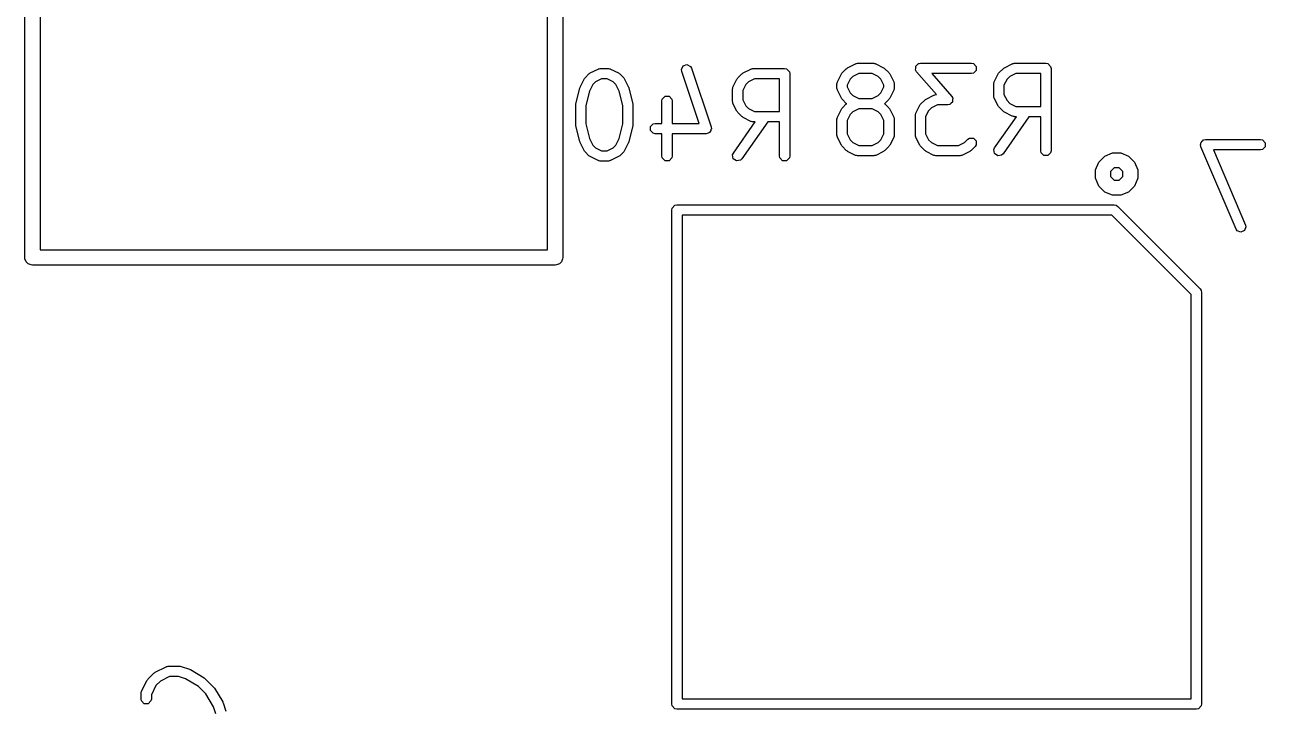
# Model space of a CAD drawing. Header units: inches. Extents: x 0.38 to 5.39, y 0.12 to 3.22.
# Drawn here: x 1.804 to 2.2787, y 1.7624 to 2.0247 of the extents above; entities that cross this region are included whole.
import ezdxf

# ---------------------------------------------------------------- set-up
doc = ezdxf.new("R2010")
doc.units = ezdxf.units.IN
doc.header["$MEASUREMENT"] = 0
doc.layers.add('BLACK', color=250, linetype='CONTINUOUS')

msp = doc.modelspace()

# ---------------------------------------------------------------- linework, layer by layer
at = {"layer": 'BLACK', "linetype": 'CONTINUOUS'}
for p, q in [((1.80398, 1.93567), (1.80398, 2.23567)), ((1.80988, 2.23272), (1.80988, 1.93862)), ((2.00398, 1.93862), (2.00398, 2.23272)), ((2.00988, 2.23567), (2.00988, 1.93567)), ((2.05533, 2.00763), (2.056, 2.00898)), ((2.056, 2.00898), (2.05743, 2.00945)), ((2.05743, 2.00945), (2.05878, 2.00878)), ((2.05878, 2.00878), (2.05916, 2.00811)), ((2.11867, 2.00806), (2.11892, 2.00825)), ((2.11892, 2.00825), (2.12192, 2.00975)), ((2.12192, 2.00975), (2.12201, 2.00978)), ((2.12201, 2.00978), (2.12204, 2.00981)), ((2.12204, 2.00981), (2.12235, 2.00987)), ((2.12235, 2.00987), (2.12266, 2.00995)), ((2.12266, 2.00995), (2.1227, 2.00994)), ((2.1227, 2.00994), (2.1228, 2.00996)), ((2.1228, 2.00996), (2.1288, 2.00996)), ((2.1288, 2.00996), (2.12889, 2.00994)), ((2.12889, 2.00994), (2.12894, 2.00995)), ((2.12894, 2.00995), (2.12924, 2.00987)), ((2.12924, 2.00987), (2.12955, 2.00981)), ((2.12955, 2.00981), (2.12958, 2.00978)), ((2.12958, 2.00978), (2.12968, 2.00975)), ((2.12968, 2.00975), (2.13268, 2.00825)), ((2.13268, 2.00825), (2.13293, 2.00806)), ((2.14498, 2.00874), (2.14503, 2.00879)), ((2.14498, 2.00805), (2.14498, 2.00874)), ((2.14503, 2.00886), (2.14555, 2.00932)), ((2.14503, 2.00879), (2.14503, 2.00886)), ((2.14555, 2.00932), (2.14604, 2.00981)), ((2.14604, 2.00981), (2.14613, 2.00983)), ((2.14613, 2.00983), (2.14616, 2.00985)), ((2.14616, 2.00985), (2.14625, 2.00985)), ((2.14625, 2.00985), (2.14679, 2.00996)), ((2.14679, 2.00996), (2.16629, 2.00996)), ((2.16629, 2.00996), (2.16705, 2.00981)), ((2.16705, 2.00981), (2.16811, 2.00874)), ((2.16811, 2.00874), (2.16811, 2.00724)), ((2.17866, 2.00806), (2.17891, 2.00825)), ((2.17891, 2.00825), (2.18191, 2.00975)), ((2.18191, 2.00975), (2.182, 2.00978)), ((2.182, 2.00978), (2.18204, 2.00981)), ((2.18204, 2.00981), (2.18235, 2.00987)), ((2.18235, 2.00987), (2.18265, 2.00995)), ((2.18265, 2.00995), (2.18269, 2.00994)), ((2.18269, 2.00994), (2.18279, 2.00996)), ((2.18279, 2.00996), (2.19479, 2.00996)), ((2.19479, 2.00996), (2.19554, 2.00981)), ((2.19554, 2.00981), (2.19661, 2.00874)), ((2.19661, 2.00874), (2.19676, 2.00799)), ((2.01654, 2.00087), (2.01804, 2.00387)), ((2.01804, 2.00387), (2.01823, 2.00412)), ((2.01823, 2.00412), (2.01841, 2.00438)), ((2.01841, 2.00438), (2.01991, 2.00588)), ((2.01991, 2.00588), (2.02017, 2.00606)), ((2.02017, 2.00606), (2.02042, 2.00625)), ((2.02042, 2.00625), (2.02342, 2.00775)), ((2.02476, 2.00402), (2.02246, 2.00287)), ((2.02342, 2.00775), (2.02351, 2.00778)), ((2.02351, 2.00778), (2.02354, 2.00781)), ((2.02354, 2.00781), (2.02385, 2.00787)), ((2.02385, 2.00787), (2.02416, 2.00795)), ((2.02416, 2.00795), (2.0242, 2.00794)), ((2.0242, 2.00794), (2.0243, 2.00796)), ((2.0243, 2.00796), (2.0273, 2.00796)), ((2.02683, 2.00402), (2.02476, 2.00402)), ((2.02913, 2.00287), (2.02683, 2.00402)), ((2.0273, 2.00796), (2.02739, 2.00794)), ((2.02739, 2.00794), (2.02744, 2.00795)), ((2.02744, 2.00795), (2.02774, 2.00787)), ((2.02774, 2.00787), (2.02805, 2.00781)), ((2.02805, 2.00781), (2.02808, 2.00778)), ((2.02808, 2.00778), (2.02818, 2.00775)), ((2.02818, 2.00775), (2.03118, 2.00625)), ((2.03118, 2.00625), (2.03143, 2.00606)), ((2.03143, 2.00606), (2.03169, 2.00588)), ((2.03169, 2.00588), (2.03319, 2.00438)), ((2.03319, 2.00438), (2.03336, 2.00412)), ((2.03336, 2.00412), (2.03356, 2.00387)), ((2.03356, 2.00387), (2.03506, 2.00087)), ((2.05543, 2.00687), (2.05533, 2.00763)), ((2.06206, 1.98696), (2.05543, 2.00687)), ((2.05916, 2.00811), (2.06666, 1.98561)), ((2.07503, 2.00087), (2.07653, 2.00387)), ((2.07653, 2.00387), (2.07672, 2.00412)), ((2.07672, 2.00412), (2.0769, 2.00438)), ((2.0769, 2.00438), (2.0784, 2.00588)), ((2.0784, 2.00588), (2.07866, 2.00606)), ((2.07866, 2.00606), (2.07891, 2.00625)), ((2.07891, 2.00625), (2.08191, 2.00775)), ((2.08325, 2.00402), (2.08096, 2.00287)), ((2.08191, 2.00775), (2.082, 2.00778)), ((2.082, 2.00778), (2.08204, 2.00781)), ((2.08204, 2.00781), (2.08235, 2.00787)), ((2.08235, 2.00787), (2.08265, 2.00795)), ((2.08265, 2.00795), (2.08269, 2.00794)), ((2.08269, 2.00794), (2.08279, 2.00796)), ((2.08279, 2.00796), (2.09479, 2.00796)), ((2.09282, 2.00402), (2.08325, 2.00402)), ((2.09282, 1.99146), (2.09282, 2.00402)), ((2.09479, 2.00796), (2.09554, 2.00781)), ((2.09554, 2.00781), (2.09661, 2.00674)), ((2.09661, 2.00674), (2.09676, 2.00599)), ((2.09676, 2.00599), (2.09676, 1.97449)), ((2.11504, 2.00287), (2.11654, 2.00587)), ((2.11654, 2.00587), (2.11673, 2.00612)), ((2.11673, 2.00612), (2.11691, 2.00638)), ((2.11691, 2.00638), (2.11841, 2.00788)), ((2.11841, 2.00788), (2.11867, 2.00806)), ((2.11992, 2.00382), (2.11877, 2.00152)), ((2.12096, 2.00487), (2.11992, 2.00382)), ((2.12326, 2.00602), (2.12096, 2.00487)), ((2.12833, 2.00602), (2.12326, 2.00602)), ((2.13063, 2.00487), (2.12833, 2.00602)), ((2.13168, 2.00382), (2.13063, 2.00487)), ((2.13283, 2.00152), (2.13168, 2.00382)), ((2.13293, 2.00806), (2.13319, 2.00788)), ((2.13319, 2.00788), (2.13469, 2.00638)), ((2.13469, 2.00638), (2.13486, 2.00612)), ((2.13486, 2.00612), (2.13506, 2.00587)), ((2.13506, 2.00587), (2.13656, 2.00287)), ((2.14493, 2.00736), (2.14498, 2.00805)), ((2.14498, 2.00728), (2.14493, 2.00736)), ((2.14498, 2.00724), (2.14498, 2.00728)), ((2.14503, 2.00718), (2.14498, 2.00724)), ((2.14531, 2.00669), (2.14503, 2.00718)), ((2.15296, 1.99796), (2.14531, 2.00669)), ((2.16629, 2.00602), (2.15113, 2.00602)), ((2.15113, 2.00602), (2.15877, 1.99729)), ((2.16705, 2.00617), (2.16629, 2.00602)), ((2.16811, 2.00724), (2.16705, 2.00617)), ((2.17503, 2.00287), (2.17653, 2.00587)), ((2.17653, 2.00587), (2.17672, 2.00612)), ((2.17672, 2.00612), (2.1769, 2.00638)), ((2.1769, 2.00638), (2.1784, 2.00788)), ((2.1784, 2.00788), (2.17866, 2.00806)), ((2.17991, 2.00382), (2.17876, 2.00152)), ((2.18096, 2.00487), (2.17991, 2.00382)), ((2.18325, 2.00602), (2.18096, 2.00487)), ((2.19282, 2.00602), (2.18325, 2.00602)), ((2.19282, 1.99346), (2.19282, 2.00602)), ((2.19676, 2.00799), (2.19676, 1.97649)), ((2.01489, 1.99447), (2.01639, 2.00047)), ((2.01639, 2.00047), (2.01648, 2.00066)), ((2.01648, 2.00066), (2.01654, 2.00087)), ((2.02016, 1.9993), (2.01877, 1.99375)), ((2.02142, 2.00182), (2.02016, 1.9993)), ((2.02246, 2.00287), (2.02142, 2.00182)), ((2.03018, 2.00182), (2.02913, 2.00287)), ((2.03144, 1.9993), (2.03018, 2.00182)), ((2.03283, 1.99375), (2.03144, 1.9993)), ((2.03506, 2.00087), (2.03511, 2.00066)), ((2.03511, 2.00066), (2.03521, 2.00047)), ((2.03521, 2.00047), (2.03671, 1.99447)), ((2.07482, 1.99999), (2.07484, 2.00009)), ((2.07482, 1.99549), (2.07482, 1.99999)), ((2.07483, 2.00013), (2.07491, 2.00043)), ((2.07484, 2.00009), (2.07483, 2.00013)), ((2.07491, 2.00043), (2.07497, 2.00074)), ((2.07497, 2.00074), (2.075, 2.00077)), ((2.075, 2.00077), (2.07503, 2.00087)), ((2.07991, 2.00182), (2.07876, 1.99952)), ((2.07876, 1.99952), (2.07876, 1.99595)), ((2.08096, 2.00287), (2.07991, 2.00182)), ((2.11483, 2.00213), (2.11492, 2.00243)), ((2.11485, 2.00209), (2.11483, 2.00213)), ((2.11483, 2.00199), (2.11485, 2.00209)), ((2.11483, 2.00049), (2.11483, 2.00199)), ((2.11485, 2.00039), (2.11483, 2.00049)), ((2.11483, 2.00035), (2.11485, 2.00039)), ((2.11492, 2.00005), (2.11483, 2.00035)), ((2.11492, 2.00243), (2.11498, 2.00274)), ((2.11498, 1.99974), (2.11492, 2.00005)), ((2.11498, 2.00274), (2.11501, 2.00277)), ((2.11501, 1.9997), (2.11498, 1.99974)), ((2.11501, 2.00277), (2.11504, 2.00287)), ((2.11504, 1.99961), (2.11501, 1.9997)), ((2.11654, 1.99661), (2.11504, 1.99961)), ((2.11877, 2.00152), (2.11877, 2.00095)), ((2.11877, 2.00095), (2.11992, 1.99866)), ((2.13168, 1.99866), (2.13283, 2.00095)), ((2.13283, 2.00095), (2.13283, 2.00152)), ((2.13656, 1.99961), (2.13506, 1.99661)), ((2.13656, 2.00287), (2.13658, 2.00277)), ((2.13658, 1.9997), (2.13656, 1.99961)), ((2.13658, 2.00277), (2.13661, 2.00274)), ((2.13661, 1.99974), (2.13658, 1.9997)), ((2.13661, 2.00274), (2.13668, 2.00243)), ((2.13668, 2.00005), (2.13661, 1.99974)), ((2.13668, 2.00243), (2.13676, 2.00213)), ((2.13676, 2.00035), (2.13668, 2.00005)), ((2.13676, 2.00213), (2.13675, 2.00209)), ((2.13675, 2.00209), (2.13676, 2.00199)), ((2.13676, 2.00049), (2.13675, 2.00039)), ((2.13675, 2.00039), (2.13676, 2.00035)), ((2.13676, 2.00199), (2.13676, 2.00049)), ((2.17482, 2.00199), (2.17484, 2.00209)), ((2.17482, 1.99749), (2.17482, 2.00199)), ((2.17483, 2.00213), (2.17491, 2.00243)), ((2.17484, 2.00209), (2.17483, 2.00213)), ((2.17491, 2.00243), (2.17497, 2.00274)), ((2.17497, 2.00274), (2.175, 2.00277)), ((2.175, 2.00277), (2.17503, 2.00287)), ((2.17876, 2.00152), (2.17876, 1.99795)), ((2.01483, 1.99399), (2.01488, 1.99423)), ((2.01483, 1.98649), (2.01483, 1.99399)), ((2.01488, 1.99423), (2.01489, 1.99447)), ((2.03671, 1.99447), (2.03672, 1.99423)), ((2.03672, 1.99423), (2.03676, 1.99399)), ((2.03676, 1.99399), (2.03676, 1.98649)), ((2.04783, 1.99549), (2.04798, 1.99624)), ((2.04783, 1.98696), (2.04783, 1.99549)), ((2.04798, 1.99624), (2.04904, 1.99731)), ((2.04904, 1.99731), (2.05055, 1.99731)), ((2.05055, 1.99731), (2.05161, 1.99624)), ((2.05161, 1.99624), (2.05176, 1.99549)), ((2.05176, 1.99549), (2.05176, 1.98696)), ((2.07484, 1.99539), (2.07482, 1.99549)), ((2.07483, 1.99535), (2.07484, 1.99539)), ((2.07491, 1.99505), (2.07483, 1.99535)), ((2.07497, 1.99474), (2.07491, 1.99505)), ((2.075, 1.9947), (2.07497, 1.99474)), ((2.07503, 1.99461), (2.075, 1.9947)), ((2.07653, 1.99161), (2.07503, 1.99461)), ((2.07876, 1.99595), (2.07991, 1.99366)), ((2.11673, 1.99636), (2.11654, 1.99661)), ((2.11691, 1.9961), (2.11673, 1.99636)), ((2.11841, 1.9946), (2.11691, 1.9961)), ((2.11691, 1.99288), (2.11841, 1.99438)), ((2.11857, 1.99449), (2.11841, 1.9946)), ((2.11841, 1.99438), (2.11857, 1.99449)), ((2.11992, 1.99866), (2.12096, 1.99761)), ((2.12096, 1.99761), (2.12326, 1.99646)), ((2.12326, 1.99646), (2.12833, 1.99646)), ((2.12833, 1.99646), (2.13063, 1.99761)), ((2.13063, 1.99761), (2.13168, 1.99866)), ((2.13319, 1.9946), (2.13303, 1.99449)), ((2.13303, 1.99449), (2.13319, 1.99438)), ((2.13469, 1.9961), (2.13319, 1.9946)), ((2.13319, 1.99438), (2.13469, 1.99288)), ((2.13486, 1.99636), (2.13469, 1.9961)), ((2.13506, 1.99661), (2.13486, 1.99636)), ((2.14653, 1.99387), (2.14673, 1.99412)), ((2.14673, 1.99412), (2.1469, 1.99438)), ((2.1469, 1.99438), (2.1484, 1.99588)), ((2.1484, 1.99588), (2.14866, 1.99606)), ((2.14866, 1.99606), (2.14891, 1.99625)), ((2.14891, 1.99625), (2.15191, 1.99775)), ((2.15326, 1.99402), (2.15096, 1.99287)), ((2.15191, 1.99775), (2.15201, 1.99778)), ((2.15201, 1.99778), (2.15204, 1.99781)), ((2.15204, 1.99781), (2.15235, 1.99787)), ((2.15235, 1.99787), (2.15265, 1.99795)), ((2.15265, 1.99795), (2.1527, 1.99794)), ((2.1527, 1.99794), (2.15279, 1.99796)), ((2.15279, 1.99796), (2.15296, 1.99796)), ((2.15729, 1.99402), (2.15326, 1.99402)), ((2.15784, 1.99413), (2.15729, 1.99402)), ((2.15792, 1.99413), (2.15784, 1.99413)), ((2.15796, 1.99415), (2.15792, 1.99413)), ((2.15805, 1.99417), (2.15796, 1.99415)), ((2.15854, 1.99466), (2.15805, 1.99417)), ((2.15906, 1.99512), (2.15854, 1.99466)), ((2.15877, 1.99729), (2.15905, 1.9968)), ((2.15905, 1.9968), (2.15911, 1.99674)), ((2.15911, 1.99524), (2.15906, 1.99519)), ((2.15906, 1.99519), (2.15906, 1.99512)), ((2.15911, 1.99674), (2.15911, 1.9967)), ((2.15911, 1.9967), (2.15916, 1.99662)), ((2.15916, 1.99662), (2.15911, 1.99593)), ((2.15911, 1.99593), (2.15911, 1.99524)), ((2.17484, 1.99739), (2.17482, 1.99749)), ((2.17483, 1.99735), (2.17484, 1.99739)), ((2.17491, 1.99705), (2.17483, 1.99735)), ((2.17497, 1.99674), (2.17491, 1.99705)), ((2.175, 1.9967), (2.17497, 1.99674)), ((2.17503, 1.99661), (2.175, 1.9967)), ((2.17653, 1.99361), (2.17503, 1.99661)), ((2.17876, 1.99795), (2.17991, 1.99566)), ((2.17991, 1.99566), (2.18096, 1.99461)), ((2.18096, 1.99461), (2.18325, 1.99346)), ((2.01877, 1.99375), (2.01877, 1.98673)), ((2.03283, 1.98673), (2.03283, 1.99375)), ((2.07672, 1.99136), (2.07653, 1.99161)), ((2.0769, 1.9911), (2.07672, 1.99136)), ((2.0784, 1.9896), (2.0769, 1.9911)), ((2.07866, 1.98942), (2.0784, 1.9896)), ((2.07891, 1.98923), (2.07866, 1.98942)), ((2.08191, 1.98773), (2.07891, 1.98923)), ((2.07991, 1.99366), (2.08096, 1.99261)), ((2.08096, 1.99261), (2.08325, 1.99146)), ((2.08325, 1.99146), (2.09282, 1.99146)), ((2.11492, 1.98893), (2.11498, 1.98924)), ((2.11498, 1.98924), (2.11501, 1.98928)), ((2.11501, 1.98928), (2.11504, 1.98937)), ((2.11504, 1.98937), (2.11654, 1.99237)), ((2.11654, 1.99237), (2.11673, 1.99262)), ((2.11673, 1.99262), (2.11691, 1.99288)), ((2.11992, 1.99032), (2.11877, 1.98803)), ((2.12096, 1.99137), (2.11992, 1.99032)), ((2.12326, 1.99252), (2.12096, 1.99137)), ((2.12833, 1.99252), (2.12326, 1.99252)), ((2.13063, 1.99137), (2.12833, 1.99252)), ((2.13168, 1.99032), (2.13063, 1.99137)), ((2.13283, 1.98803), (2.13168, 1.99032)), ((2.13469, 1.99288), (2.13486, 1.99262)), ((2.13486, 1.99262), (2.13506, 1.99237)), ((2.13506, 1.99237), (2.13656, 1.98937)), ((2.13656, 1.98937), (2.13658, 1.98928)), ((2.13658, 1.98928), (2.13661, 1.98924)), ((2.13661, 1.98924), (2.13668, 1.98893)), ((2.14483, 1.99013), (2.14491, 1.99043)), ((2.14485, 1.99009), (2.14483, 1.99013)), ((2.14483, 1.98999), (2.14485, 1.99009)), ((2.14483, 1.98249), (2.14483, 1.98999)), ((2.14491, 1.99043), (2.14498, 1.99074)), ((2.14498, 1.99074), (2.14501, 1.99078)), ((2.14501, 1.99078), (2.14503, 1.99087)), ((2.14503, 1.99087), (2.14653, 1.99387)), ((2.14991, 1.99182), (2.14876, 1.98953)), ((2.14876, 1.98953), (2.14876, 1.98296)), ((2.15096, 1.99287), (2.14991, 1.99182)), ((2.17518, 1.97762), (2.18351, 1.98952)), ((2.17672, 1.99336), (2.17653, 1.99361)), ((2.1769, 1.9931), (2.17672, 1.99336)), ((2.1784, 1.9916), (2.1769, 1.9931)), ((2.17866, 1.99142), (2.1784, 1.9916)), ((2.18831, 1.98952), (2.1784, 1.97536)), ((2.17891, 1.99123), (2.17866, 1.99142)), ((2.18191, 1.98973), (2.17891, 1.99123)), ((2.182, 1.9897), (2.18191, 1.98973)), ((2.18204, 1.98967), (2.182, 1.9897)), ((2.18235, 1.98961), (2.18204, 1.98967)), ((2.18265, 1.98953), (2.18235, 1.98961)), ((2.18269, 1.98954), (2.18265, 1.98953)), ((2.18279, 1.98952), (2.18269, 1.98954)), ((2.18351, 1.98952), (2.18279, 1.98952)), ((2.18325, 1.99346), (2.19282, 1.99346)), ((2.19282, 1.98952), (2.18831, 1.98952)), ((2.19282, 1.97649), (2.19282, 1.98952)), ((2.01488, 1.98625), (2.01483, 1.98649)), ((2.01489, 1.98601), (2.01488, 1.98625)), ((2.01639, 1.98001), (2.01489, 1.98601)), ((2.01877, 1.98673), (2.02016, 1.98118)), ((2.03144, 1.98118), (2.03283, 1.98673)), ((2.03671, 1.98601), (2.03521, 1.98001)), ((2.03672, 1.98625), (2.03671, 1.98601)), ((2.03676, 1.98649), (2.03672, 1.98625)), ((2.04348, 1.98574), (2.04454, 1.98681)), ((2.04348, 1.98424), (2.04348, 1.98574)), ((2.04454, 1.98681), (2.04529, 1.98696)), ((2.04529, 1.98696), (2.04783, 1.98696)), ((2.05176, 1.98696), (2.06206, 1.98696)), ((2.06676, 1.98485), (2.06661, 1.98456)), ((2.06661, 1.98456), (2.06661, 1.98424)), ((2.06666, 1.98561), (2.06676, 1.98485)), ((2.07518, 1.97562), (2.08351, 1.98752)), ((2.08831, 1.98752), (2.0784, 1.97336)), ((2.082, 1.9877), (2.08191, 1.98773)), ((2.08204, 1.98767), (2.082, 1.9877)), ((2.08235, 1.98761), (2.08204, 1.98767)), ((2.08265, 1.98753), (2.08235, 1.98761)), ((2.08269, 1.98754), (2.08265, 1.98753)), ((2.08279, 1.98752), (2.08269, 1.98754)), ((2.08351, 1.98752), (2.08279, 1.98752)), ((2.09282, 1.98752), (2.08831, 1.98752)), ((2.09282, 1.97449), (2.09282, 1.98752)), ((2.11483, 1.98863), (2.11492, 1.98893)), ((2.11485, 1.98859), (2.11483, 1.98863)), ((2.11483, 1.98849), (2.11485, 1.98859)), ((2.11483, 1.98249), (2.11483, 1.98849)), ((2.11877, 1.98803), (2.11877, 1.98296)), ((2.13283, 1.98296), (2.13283, 1.98803)), ((2.13668, 1.98893), (2.13676, 1.98863)), ((2.13676, 1.98863), (2.13675, 1.98859)), ((2.13675, 1.98859), (2.13676, 1.98849)), ((2.13676, 1.98849), (2.13676, 1.98249)), ((2.01648, 1.97982), (2.01639, 1.98001)), ((2.01654, 1.97961), (2.01648, 1.97982)), ((2.02016, 1.98118), (2.02142, 1.97866)), ((2.03018, 1.97866), (2.03144, 1.98118)), ((2.03511, 1.97982), (2.03506, 1.97961)), ((2.03521, 1.98001), (2.03511, 1.97982)), ((2.04454, 1.98317), (2.04348, 1.98424)), ((2.04529, 1.98302), (2.04454, 1.98317)), ((2.04783, 1.98302), (2.04529, 1.98302)), ((2.04783, 1.97449), (2.04783, 1.98302)), ((2.06479, 1.98302), (2.05176, 1.98302)), ((2.05176, 1.98302), (2.05176, 1.97449)), ((2.06555, 1.98317), (2.06479, 1.98302)), ((2.06577, 1.9834), (2.06555, 1.98317)), ((2.06608, 1.9835), (2.06577, 1.9834)), ((2.06629, 1.98391), (2.06608, 1.9835)), ((2.06661, 1.98424), (2.06629, 1.98391)), ((2.11485, 1.98239), (2.11483, 1.98249)), ((2.11483, 1.98235), (2.11485, 1.98239)), ((2.11492, 1.98205), (2.11483, 1.98235)), ((2.11498, 1.98174), (2.11492, 1.98205)), ((2.11501, 1.98171), (2.11498, 1.98174)), ((2.11504, 1.98161), (2.11501, 1.98171)), ((2.11654, 1.97861), (2.11504, 1.98161)), ((2.11877, 1.98296), (2.11992, 1.98066)), ((2.11992, 1.98066), (2.12096, 1.97961)), ((2.13063, 1.97961), (2.13168, 1.98066)), ((2.13168, 1.98066), (2.13283, 1.98296)), ((2.13656, 1.98161), (2.13506, 1.97861)), ((2.13658, 1.98171), (2.13656, 1.98161)), ((2.13661, 1.98174), (2.13658, 1.98171)), ((2.13668, 1.98205), (2.13661, 1.98174)), ((2.13676, 1.98235), (2.13668, 1.98205)), ((2.13676, 1.98249), (2.13675, 1.98239)), ((2.13675, 1.98239), (2.13676, 1.98235)), ((2.14485, 1.98239), (2.14483, 1.98249)), ((2.14483, 1.98235), (2.14485, 1.98239)), ((2.14491, 1.98205), (2.14483, 1.98235)), ((2.14498, 1.98174), (2.14491, 1.98205)), ((2.14501, 1.98171), (2.14498, 1.98174)), ((2.14503, 1.98161), (2.14501, 1.98171)), ((2.14653, 1.97861), (2.14503, 1.98161)), ((2.14876, 1.98296), (2.14991, 1.98066)), ((2.14991, 1.98066), (2.15096, 1.97961)), ((2.16363, 1.97961), (2.1649, 1.98088)), ((2.1649, 1.98088), (2.16554, 1.98131)), ((2.16554, 1.98131), (2.16705, 1.98131)), ((2.16705, 1.98131), (2.16811, 1.98025)), ((2.16811, 1.98025), (2.16811, 1.97874)), ((2.2541, 1.97954), (2.25437, 1.97981)), ((2.25437, 1.97981), (2.25451, 1.98016)), ((2.25451, 1.98016), (2.25488, 1.98032)), ((2.25488, 1.98032), (2.25516, 1.9806)), ((2.25516, 1.9806), (2.25587, 1.98074)), ((2.25587, 1.98074), (2.25589, 1.98075)), ((2.25589, 1.98075), (2.2559, 1.98075)), ((2.2559, 1.98075), (2.25592, 1.98075)), ((2.25592, 1.98075), (2.27691, 1.98075)), ((2.27691, 1.98075), (2.27767, 1.9806)), ((2.27767, 1.9806), (2.27873, 1.97954)), ((2.01804, 1.97661), (2.01654, 1.97961)), ((2.01823, 1.97636), (2.01804, 1.97661)), ((2.01841, 1.9761), (2.01823, 1.97636)), ((2.01991, 1.9746), (2.01841, 1.9761)), ((2.02142, 1.97866), (2.02246, 1.97761)), ((2.02246, 1.97761), (2.02476, 1.97646)), ((2.02476, 1.97646), (2.02683, 1.97646)), ((2.02683, 1.97646), (2.02913, 1.97761)), ((2.02913, 1.97761), (2.03018, 1.97866)), ((2.03319, 1.9761), (2.03169, 1.9746)), ((2.03336, 1.97636), (2.03319, 1.9761)), ((2.03356, 1.97661), (2.03336, 1.97636)), ((2.03506, 1.97961), (2.03356, 1.97661)), ((2.07487, 1.97492), (2.07518, 1.97562)), ((2.11673, 1.97836), (2.11654, 1.97861)), ((2.11691, 1.9781), (2.11673, 1.97836)), ((2.11841, 1.9766), (2.11691, 1.9781)), ((2.11867, 1.97642), (2.11841, 1.9766)), ((2.11892, 1.97623), (2.11867, 1.97642)), ((2.12192, 1.97473), (2.11892, 1.97623)), ((2.12096, 1.97961), (2.12326, 1.97846)), ((2.12326, 1.97846), (2.12833, 1.97846)), ((2.12833, 1.97846), (2.13063, 1.97961)), ((2.13268, 1.97623), (2.12968, 1.97473)), ((2.13293, 1.97642), (2.13268, 1.97623)), ((2.13319, 1.9766), (2.13293, 1.97642)), ((2.13469, 1.9781), (2.13319, 1.9766)), ((2.13486, 1.97836), (2.13469, 1.9781)), ((2.13506, 1.97861), (2.13486, 1.97836)), ((2.14673, 1.97836), (2.14653, 1.97861)), ((2.1469, 1.9781), (2.14673, 1.97836)), ((2.1484, 1.9766), (2.1469, 1.9781)), ((2.14866, 1.97642), (2.1484, 1.9766)), ((2.14891, 1.97623), (2.14866, 1.97642)), ((2.15191, 1.97473), (2.14891, 1.97623)), ((2.15096, 1.97961), (2.15326, 1.97846)), ((2.15326, 1.97846), (2.16133, 1.97846)), ((2.16133, 1.97846), (2.16363, 1.97961)), ((2.16567, 1.97623), (2.16267, 1.97473)), ((2.16592, 1.97642), (2.16567, 1.97623)), ((2.16618, 1.9766), (2.16592, 1.97642)), ((2.16768, 1.9781), (2.16618, 1.9766)), ((2.16811, 1.97874), (2.16768, 1.9781)), ((2.17487, 1.97692), (2.17518, 1.97762)), ((2.17513, 1.97543), (2.17487, 1.97692)), ((2.17636, 1.97457), (2.17513, 1.97543)), ((2.1784, 1.97536), (2.17785, 1.97483)), ((2.19297, 1.97574), (2.19282, 1.97649)), ((2.19404, 1.97467), (2.19297, 1.97574)), ((2.19661, 1.97574), (2.19554, 1.97467)), ((2.19676, 1.97649), (2.19661, 1.97574)), ((2.2173, 1.97442), (2.22028, 1.97565)), ((2.22028, 1.97565), (2.2235, 1.97565)), ((2.2235, 1.97565), (2.22647, 1.97442)), ((2.25395, 1.97876), (2.2541, 1.97913)), ((2.2541, 1.97805), (2.25395, 1.97876)), ((2.2541, 1.97913), (2.2541, 1.97954)), ((2.2541, 1.97803), (2.2541, 1.97805)), ((2.2541, 1.97802), (2.2541, 1.97803)), ((2.25411, 1.97801), (2.2541, 1.97802)), ((2.26761, 1.94651), (2.25411, 1.97801)), ((2.27691, 1.97682), (2.2589, 1.97682)), ((2.2589, 1.97682), (2.27122, 1.94806)), ((2.27767, 1.97696), (2.27691, 1.97682)), ((2.27873, 1.97803), (2.27767, 1.97696)), ((2.27873, 1.97954), (2.27873, 1.97803)), ((2.02017, 1.97442), (2.01991, 1.9746)), ((2.02042, 1.97423), (2.02017, 1.97442)), ((2.02342, 1.97273), (2.02042, 1.97423)), ((2.02351, 1.97271), (2.02342, 1.97273)), ((2.02354, 1.97267), (2.02351, 1.97271)), ((2.02385, 1.97261), (2.02354, 1.97267)), ((2.02416, 1.97253), (2.02385, 1.97261)), ((2.0242, 1.97254), (2.02416, 1.97253)), ((2.0243, 1.97252), (2.0242, 1.97254)), ((2.0273, 1.97252), (2.0243, 1.97252)), ((2.02739, 1.97254), (2.0273, 1.97252)), ((2.02744, 1.97253), (2.02739, 1.97254)), ((2.02774, 1.97261), (2.02744, 1.97253)), ((2.02805, 1.97267), (2.02774, 1.97261)), ((2.02808, 1.97271), (2.02805, 1.97267)), ((2.02818, 1.97273), (2.02808, 1.97271)), ((2.03118, 1.97423), (2.02818, 1.97273)), ((2.03143, 1.97442), (2.03118, 1.97423)), ((2.03169, 1.9746), (2.03143, 1.97442)), ((2.04798, 1.97374), (2.04783, 1.97449)), ((2.04904, 1.97267), (2.04798, 1.97374)), ((2.05055, 1.97267), (2.04904, 1.97267)), ((2.05161, 1.97374), (2.05055, 1.97267)), ((2.05176, 1.97449), (2.05161, 1.97374)), ((2.07513, 1.97343), (2.07487, 1.97492)), ((2.07636, 1.97257), (2.07513, 1.97343)), ((2.07785, 1.97283), (2.07636, 1.97257)), ((2.0784, 1.97336), (2.07785, 1.97283)), ((2.09297, 1.97374), (2.09282, 1.97449)), ((2.09404, 1.97267), (2.09297, 1.97374)), ((2.09554, 1.97267), (2.09404, 1.97267)), ((2.09661, 1.97374), (2.09554, 1.97267)), ((2.09676, 1.97449), (2.09661, 1.97374)), ((2.12201, 1.97471), (2.12192, 1.97473)), ((2.12204, 1.97467), (2.12201, 1.97471)), ((2.12235, 1.97461), (2.12204, 1.97467)), ((2.12266, 1.97453), (2.12235, 1.97461)), ((2.1227, 1.97454), (2.12266, 1.97453)), ((2.1228, 1.97452), (2.1227, 1.97454)), ((2.1288, 1.97452), (2.1228, 1.97452)), ((2.12889, 1.97454), (2.1288, 1.97452)), ((2.12894, 1.97453), (2.12889, 1.97454)), ((2.12924, 1.97461), (2.12894, 1.97453)), ((2.12955, 1.97467), (2.12924, 1.97461)), ((2.12958, 1.97471), (2.12955, 1.97467)), ((2.12968, 1.97473), (2.12958, 1.97471)), ((2.15201, 1.97471), (2.15191, 1.97473)), ((2.15204, 1.97467), (2.15201, 1.97471)), ((2.15235, 1.97461), (2.15204, 1.97467)), ((2.15265, 1.97453), (2.15235, 1.97461)), ((2.1527, 1.97454), (2.15265, 1.97453)), ((2.15279, 1.97452), (2.1527, 1.97454)), ((2.16179, 1.97452), (2.15279, 1.97452)), ((2.16189, 1.97454), (2.16179, 1.97452)), ((2.16193, 1.97453), (2.16189, 1.97454)), ((2.16224, 1.97461), (2.16193, 1.97453)), ((2.16255, 1.97467), (2.16224, 1.97461)), ((2.16258, 1.97471), (2.16255, 1.97467)), ((2.16267, 1.97473), (2.16258, 1.97471)), ((2.17785, 1.97483), (2.17636, 1.97457)), ((2.19554, 1.97467), (2.19404, 1.97467)), ((2.2138, 1.96917), (2.21503, 1.97214)), ((2.21503, 1.97214), (2.2173, 1.97442)), ((2.22647, 1.97442), (2.22875, 1.97214)), ((2.22875, 1.97214), (2.22998, 1.96917)), ((2.2138, 1.96853), (2.2138, 1.96917)), ((2.2138, 1.96595), (2.2138, 1.96853)), ((2.21503, 1.96297), (2.2138, 1.96595)), ((2.22092, 1.96991), (2.21954, 1.96853)), ((2.21954, 1.96853), (2.21954, 1.96659)), ((2.21954, 1.96659), (2.22092, 1.96521)), ((2.22286, 1.96991), (2.22092, 1.96991)), ((2.22424, 1.96853), (2.22286, 1.96991)), ((2.22286, 1.96521), (2.22424, 1.96659)), ((2.22424, 1.96659), (2.22424, 1.96853)), ((2.22998, 1.96595), (2.22875, 1.96297)), ((2.22998, 1.96917), (2.22998, 1.96595)), ((2.2173, 1.9607), (2.21503, 1.96297)), ((2.22092, 1.96521), (2.22286, 1.96521)), ((2.22875, 1.96297), (2.22647, 1.9607)), ((2.22028, 1.95946), (2.2173, 1.9607)), ((2.2235, 1.95946), (2.22028, 1.95946)), ((2.22647, 1.9607), (2.2235, 1.95946)), ((2.05161, 1.95378), (2.05176, 1.95453)), ((2.05161, 1.7648), (2.05161, 1.95378)), ((2.05176, 1.95453), (2.05283, 1.9556)), ((2.05283, 1.9556), (2.05358, 1.95575)), ((2.05358, 1.95575), (2.22091, 1.95575)), ((2.05555, 1.95181), (2.05555, 1.76677)), ((2.22009, 1.95181), (2.05555, 1.95181)), ((2.25043, 1.92147), (2.22009, 1.95181)), ((2.22091, 1.95575), (2.22166, 1.9556)), ((2.22166, 1.9556), (2.2223, 1.95517)), ((2.2223, 1.95517), (2.25379, 1.92368)), ((2.26804, 1.94588), (2.26761, 1.94651)), ((2.27138, 1.94731), (2.27082, 1.94591)), ((2.27122, 1.94806), (2.27138, 1.94731)), ((2.26944, 1.94532), (2.26804, 1.94588)), ((2.27082, 1.94591), (2.26944, 1.94532)), ((1.80988, 1.93862), (2.00398, 1.93862)), ((1.80403, 1.93509), (1.80398, 1.93567)), ((1.80447, 1.93403), (1.80403, 1.93509)), ((1.80529, 1.93321), (1.80447, 1.93403)), ((1.80635, 1.93277), (1.80529, 1.93321)), ((1.80693, 1.93272), (1.80635, 1.93277)), ((2.00693, 1.93272), (1.80693, 1.93272)), ((2.00751, 1.93277), (2.00693, 1.93272)), ((2.00857, 1.93321), (2.00751, 1.93277)), ((2.00938, 1.93403), (2.00857, 1.93321)), ((2.00983, 1.93509), (2.00938, 1.93403)), ((2.00988, 1.93567), (2.00983, 1.93509)), ((2.25379, 1.92368), (2.25422, 1.92304)), ((2.25422, 1.92304), (2.25437, 1.92228)), ((2.25043, 1.76677), (2.25043, 1.92147)), ((2.25437, 1.92228), (2.25437, 1.7648)), ((1.85118, 1.77445), (1.8533, 1.77657)), ((1.8533, 1.77657), (1.85356, 1.77675)), ((1.85356, 1.77675), (1.85381, 1.77694)), ((1.85381, 1.77694), (1.85806, 1.77906)), ((1.85806, 1.77906), (1.85815, 1.77909)), ((1.85815, 1.77909), (1.85818, 1.77912)), ((1.85818, 1.77912), (1.85849, 1.77918)), ((1.85849, 1.77918), (1.8588, 1.77926)), ((1.8588, 1.77926), (1.85884, 1.77925)), ((1.85884, 1.77925), (1.85894, 1.77927)), ((1.85894, 1.77927), (1.86318, 1.77927)), ((1.86318, 1.77927), (1.86349, 1.77921)), ((1.86349, 1.77921), (1.8638, 1.77917)), ((1.8638, 1.77917), (1.86698, 1.77811)), ((1.86698, 1.77811), (1.86717, 1.778)), ((1.86717, 1.778), (1.86737, 1.77793)), ((1.86737, 1.77793), (1.87268, 1.77475)), ((1.84869, 1.7697), (1.85081, 1.77394)), ((1.85081, 1.77394), (1.85101, 1.77419)), ((1.85101, 1.77419), (1.85118, 1.77445)), ((1.85419, 1.77189), (1.85242, 1.76835)), ((1.85586, 1.77356), (1.85419, 1.77189)), ((1.8594, 1.77533), (1.85586, 1.77356)), ((1.86286, 1.77533), (1.8594, 1.77533)), ((1.86553, 1.77444), (1.86286, 1.77533)), ((1.87044, 1.7715), (1.86553, 1.77444)), ((1.87328, 1.76866), (1.87044, 1.7715)), ((1.87268, 1.77475), (1.87285, 1.77458)), ((1.87285, 1.77458), (1.87305, 1.77445)), ((1.87305, 1.77445), (1.87624, 1.77127)), ((1.87624, 1.77127), (1.87637, 1.77107)), ((1.87637, 1.77107), (1.87653, 1.77089)), ((1.87653, 1.77089), (1.87971, 1.76559)), ((1.84848, 1.76882), (1.8485, 1.76891)), ((1.84848, 1.7667), (1.84848, 1.76882)), ((1.84863, 1.76594), (1.84848, 1.7667)), ((1.84849, 1.76896), (1.84857, 1.76926)), ((1.8485, 1.76891), (1.84849, 1.76896)), ((1.84857, 1.76926), (1.84863, 1.76957)), ((1.84863, 1.76957), (1.84867, 1.7696)), ((1.84867, 1.7696), (1.84869, 1.7697)), ((1.85242, 1.7667), (1.85227, 1.76594)), ((1.85242, 1.76835), (1.85242, 1.7667)), ((1.87623, 1.76375), (1.87328, 1.76866)), ((2.05555, 1.76677), (2.25043, 1.76677)), ((1.8497, 1.76488), (1.84863, 1.76594)), ((1.85121, 1.76488), (1.8497, 1.76488)), ((1.85227, 1.76594), (1.85121, 1.76488)), ((1.87712, 1.76107), (1.87623, 1.76375)), ((1.87971, 1.76559), (1.87979, 1.76538)), ((1.87979, 1.76538), (1.87989, 1.7652)), ((1.87989, 1.7652), (1.88095, 1.76202)), ((2.05176, 1.76405), (2.05161, 1.7648)), ((2.05283, 1.76298), (2.05176, 1.76405)), ((2.05358, 1.76283), (2.05283, 1.76298)), ((2.2524, 1.76283), (2.05358, 1.76283)), ((2.25315, 1.76298), (2.2524, 1.76283)), ((2.25422, 1.76405), (2.25315, 1.76298)), ((2.25437, 1.7648), (2.25422, 1.76405))]:
    msp.add_line(p, q, dxfattribs=at)

doc.saveas('drawing.dxf')
